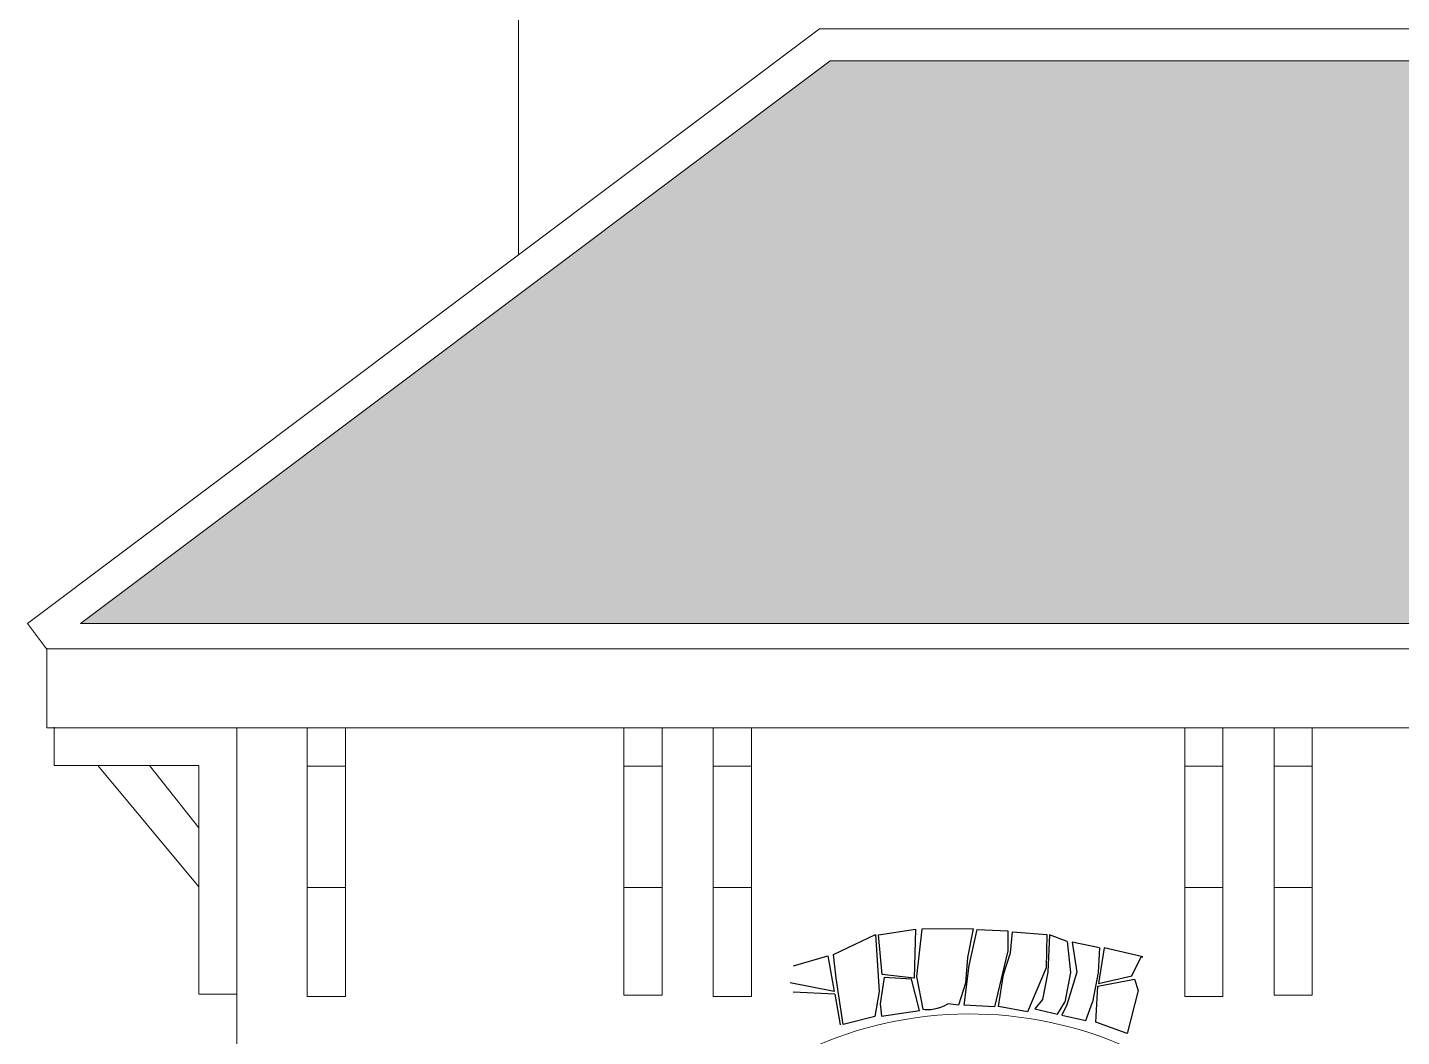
# Model space of a CAD drawing. Header units: millimetres. Extents: x 85048 to 158814, y 1395 to 38919.
# Drawn here: x 112106 to 116415, y 26202 to 29365 of the extents above; entities that cross this region are included whole.
import ezdxf

# ---------------------------------------------------------------- set-up
doc = ezdxf.new("R2010")
doc.units = ezdxf.units.MM
doc.layers.add('hatches', color=8, linetype='Continuous')
doc.layers.add('wall', color=5, linetype='Continuous')

msp = doc.modelspace()

# ---------------------------------------------------------------- hatches: boundary and pattern name
at = {"layer": 'hatches', "ltscale": 50, "true_color": 0x8f9991}
h = msp.add_hatch(dxfattribs=at)
h.set_pattern_fill('AR-RSHKE', color=252, scale=20, style=0)
h.set_pattern_definition([(0, (-5134960.73, 974251.16), (510, 240), [120, -100, 140, -60, 180, -80]), (0, (-5134840.73, 974261.16), (510, 240), [100, -380, 80, -120]), (0, (-5134600.73, 974236.16), (510, 240), [60, -620]), (90, (-5134960.73, 974251.16), (-170, 240), [230, -730]), (90, (-5134840.73, 974251.16), (-170, 240), [225, -735]), (90, (-5134740.73, 974251.16), (-170, 240), [210, -750]), (90, (-5134600.73, 974236.16), (-170, 240), [230, -730]), (90, (-5134540.73, 974236.16), (-170, 240), [230, -730]), (90, (-5134360.73, 974251.16), (-170, 240), [220, -740])])
h.paths.add_polyline_path([(112272.5, 27496.9), (114623.6, 29260.3), (123848.2, 29260.3), (126198, 27497.9)])

# ---------------------------------------------------------------- linework, layer by layer
at = {"layer": 'hatches', "color": 252, "ltscale": 50, "true_color": 0x8f9991}
for p, q in [((114633.3, 26459.6, 1), (114765.2, 26522.1, 1)), ((114765.2, 26522.1, 1), (114776.7, 26343.6, 1)), ((114774.7, 26520.9, 1), (114890.9, 26538.4, 1)), ((114785.9, 26396.5, 1), (114774.7, 26520.9, 1)), ((114890.9, 26538.4, 1), (114886.6, 26385.3, 1)), ((114910.4, 26538.7, 1), (114894.3, 26390.5, 1)), ((115071.3, 26539.9, 1), (114910.4, 26538.7, 1)), ((115071.3, 26539.9, 1), (115054.3, 26450.5, 1)), ((115059.5, 26424.7, 1), (115084.5, 26537.7, 1)), ((115084.5, 26537.7, 1), (115180, 26533.5, 1)), ((115180, 26533.5, 1), (115180, 26471.2, 1)), ((115189.2, 26464.7, 1), (115195.5, 26530.9, 1)), ((115195.5, 26530.9, 1), (115302.6, 26522.3, 1)), ((115302.6, 26522.3, 1), (115301, 26418, 1)), ((115310.7, 26521.4, 1), (115306.3, 26404.3, 1)), ((115366.6, 26500.3, 1), (115310.7, 26521.4, 1)), ((114642.3, 26384.8, 1), (114633.3, 26459.6, 1)), ((115180, 26471.2, 1), (115138.6, 26295.1, 1)), ((115167.1, 26396.3, 1), (115189.2, 26464.7, 1)), ((115366.6, 26500.3, 1), (115376.8, 26402.5, 1)), ((115382.3, 26498.4, 1), (115397.3, 26404.3, 1)), ((115467.6, 26479.9, 1), (115382.3, 26498.4, 1)), ((115467.6, 26479.9, 1), (115382.3, 26498.4, 1)), ((115467.6, 26479.9, 1), (115464, 26402.5, 1)), ((115467.6, 26479.9, 1), (115464, 26402.5, 1)), ((115482.6, 26480, 1), (115464.7, 26368.6, 1)), ((115482.6, 26480, 1), (115464.7, 26368.6, 1)), ((115604.1, 26452.1, 1), (115482.6, 26480, 1)), ((115604.1, 26452.1, 1), (115482.6, 26480, 1)), ((114508, 26423.8, 1), (114615.9, 26455.2, 1)), ((114508, 26423.8, 1), (114615.9, 26455.2, 1)), ((114615.9, 26455.2, 1), (114635.9, 26343.6, 1)), ((115044, 26301, 1), (115059.5, 26424.7, 1)), ((115054.3, 26450.5, 1), (115047.5, 26369.7, 1)), ((115301, 26418, 1), (115242.4, 26280.2, 1)), ((115569, 26392.7, 1), (115598.9, 26452, 1)), ((115569, 26392.7, 1), (115598.9, 26452, 1)), ((115598.9, 26452, 1), (115604.1, 26452.1, 1)), ((114663.8, 26239.7, 1), (114642.3, 26384.8, 1)), ((114792.8, 26387.1, 1), (114779.8, 26305.3, 1)), ((114886.6, 26385.3, 1), (114785.9, 26396.5, 1)), ((114878.8, 26381.9, 1), (114792.8, 26387.1, 1)), ((114903.2, 26284.4, 1), (114878.8, 26381.9, 1)), ((114894.3, 26390.5, 1), (114913.4, 26287.9, 1)), ((115150.8, 26296.1, 1), (115167.1, 26396.3, 1)), ((115306.3, 26404.3, 1), (115289.2, 26318.4, 1)), ((115376.8, 26402.5, 1), (115358.8, 26309.7, 1)), ((115397.3, 26404.3, 1), (115365.5, 26301.3, 1)), ((115464, 26402.5, 1), (115446, 26309.7, 1)), ((115464, 26402.5, 1), (115446, 26309.7, 1)), ((115462.9, 26360, 1), (115577.3, 26382.3, 1)), ((115462.9, 26360, 1), (115577.3, 26382.3, 1)), ((115464.7, 26368.6, 1), (115569, 26392.7, 1)), ((115464.7, 26368.6, 1), (115569, 26392.7, 1)), ((115577.3, 26382.3, 1), (115589.4, 26346.2, 1)), ((115577.3, 26382.3, 1), (115589.4, 26346.2, 1)), ((114635.9, 26343.6, 1), (114497.6, 26370.7, 1)), ((114637.6, 26335, 1), (114507, 26340.9, 1)), ((114637.6, 26335, 1), (114654.8, 26238.7, 1)), ((114776.7, 26343.6, 1), (114763.4, 26264.7, 1)), ((115047.5, 26369.7, 1), (115026, 26300.7, 1)), ((115456.1, 26247.2, 1), (115462.9, 26360, 1)), ((115456.1, 26247.2, 1), (115462.9, 26360, 1)), ((115589.4, 26346.2, 1), (115554.8, 26212.1, 1)), ((115589.4, 26346.2, 1), (115554.8, 26212.1, 1)), ((114779.8, 26305.3, 1), (114784, 26265.7, 1)), ((115026, 26300.7, 1), (114992, 26304.3, 1)), ((115138.6, 26295.1, 1), (115044, 26301, 1)), ((115242.4, 26280.2, 1), (115150.8, 26296.1, 1)), ((115289.2, 26318.4, 1), (115265.6, 26289.1, 1)), ((115265.6, 26289.1, 1), (115336.5, 26272, 1)), ((115336.5, 26272, 1), (115358.8, 26309.7, 1)), ((115365.5, 26301.3, 1), (115349.9, 26268.8, 1)), ((115425.3, 26252.5, 1), (115446, 26309.7, 1)), ((114763.4, 26264.7, 1), (114663.8, 26239.7, 1)), ((114784, 26265.7, 1), (114903.2, 26284.4, 1)), ((115349.9, 26268.8, 1), (115425.3, 26252.5, 1)), ((115554.8, 26212.1, 1), (115456.1, 26247.2, 1)), ((115554.8, 26212.1, 1), (115456.1, 26247.2, 1))]:
    msp.add_line(p, q, dxfattribs=at)
msp.add_open_spline([(114913.4, 26287.9, 1), (114933.3, 26285.6, 1), (114962.6, 26286.8, 1), (114992, 26304.3, 1)], degree=3, dxfattribs=at)
at = {"layer": 'wall', "color": 250, "linetype": 'Continuous', "lineweight": 15, "ltscale": 0.13}
for p, q in [((113646.1, 29415.3, 0.8), (113646.1, 28652.2, 1.3)), ((112105.8, 27496.9), (114590.2, 29360.3)), ((123881.6, 29360.3, 2.3), (114590.2, 29360.3, 2.3)), ((112272.5, 27496.9), (114623.6, 29260.3)), ((114623.6, 29260.3, 2.3), (123848.2, 29260.3, 2.3)), ((112165.8, 27416.9), (112105.8, 27496.9)), ((112272.5, 27496.9), (126198, 27497.9, 0.5)), ((112166.7, 27169.4), (112166.7, 27419.5)), ((126305.1, 27417.6, 0.5), (112166.7, 27417.6, 0.5)), ((126305.1, 27169.4, 0.5), (112166.7, 27169.4, 0.5)), ((112189, 27171.9, 1.4), (112189, 27051.9, 1.4)), ((112762.4, 24464.3, 0.5), (112762.4, 27169.4, 0.5)), ((112982.7, 27169.4, 4.1), (112982.7, 26327.6, 4.1)), ((113102.7, 27169.4, 4.1), (113102.7, 26327.6, 4.1)), ((113976.1, 27169.4, 2.9), (113976.1, 26332.4, 2.9)), ((114096.1, 27169.4, 2.9), (114096.1, 26332.4, 2.9)), ((114256.4, 27169.4, 6.5), (114256.4, 26327.6, 6.5)), ((114376.4, 27169.4, 6.5), (114376.4, 26327.6, 6.5)), ((115735.1, 27169.4, 6.5), (115735.1, 26327.6, 6.5)), ((115855.1, 27169.4, 6.5), (115855.1, 26327.6, 6.5)), ((116015.4, 27169.4, 2.9), (116015.4, 26332.4, 2.9)), ((116135.4, 27169.4, 2.9), (116135.4, 26332.4, 2.9)), ((112642.8, 27051.9, 1.4), (112189, 27051.9, 1.4)), ((112642.8, 26671.4, 1.4), (112326, 27051.9, 1.4)), ((112642.8, 26856.8, 1.4), (112488.8, 27051.9, 1.4)), ((112642.8, 27051.9, 1.4), (112642.8, 26334.8, 1.4)), ((113102.7, 27049.4, 4.1), (112982.7, 27049.4, 4.1)), ((113976.1, 27049.4, 2.9), (114096.1, 27049.4, 2.9)), ((114376.4, 27049.4, 6.5), (114256.4, 27049.4, 6.5)), ((115735.1, 27049.4, 6.5), (115855.1, 27049.4, 6.5)), ((116135.4, 27049.4, 2.9), (116015.4, 27049.4, 2.9)), ((113102.7, 26669.6, 4.1), (112982.7, 26669.6, 4.1)), ((113976.1, 26669.6, 2.9), (114096.1, 26669.6, 2.9)), ((114376.4, 26669.6, 6.5), (114256.4, 26669.6, 6.5)), ((115735.1, 26669.6, 6.5), (115855.1, 26669.6, 6.5)), ((116135.4, 26669.6, 2.9), (116015.4, 26669.6, 2.9)), ((112642.8, 26334.8, 1.4), (112762.4, 26334.8, 1.4)), ((113976.1, 26332.4, 2.9), (114096.1, 26332.4, 2.9)), ((116135.4, 26332.4, 2.9), (116015.4, 26332.4, 2.9)), ((113102.7, 26327.6, 4.1), (112982.7, 26327.6, 4.1)), ((114376.4, 26327.6, 6.5), (114256.4, 26327.6, 6.5)), ((115735.1, 26327.6, 6.5), (115855.1, 26327.6, 6.5))]:
    msp.add_line(p, q, dxfattribs=at)
msp.add_arc((115061.5, 25058.2, 1), 1215, 65.9828, 114.5603, dxfattribs=at)

doc.saveas('drawing.dxf')
